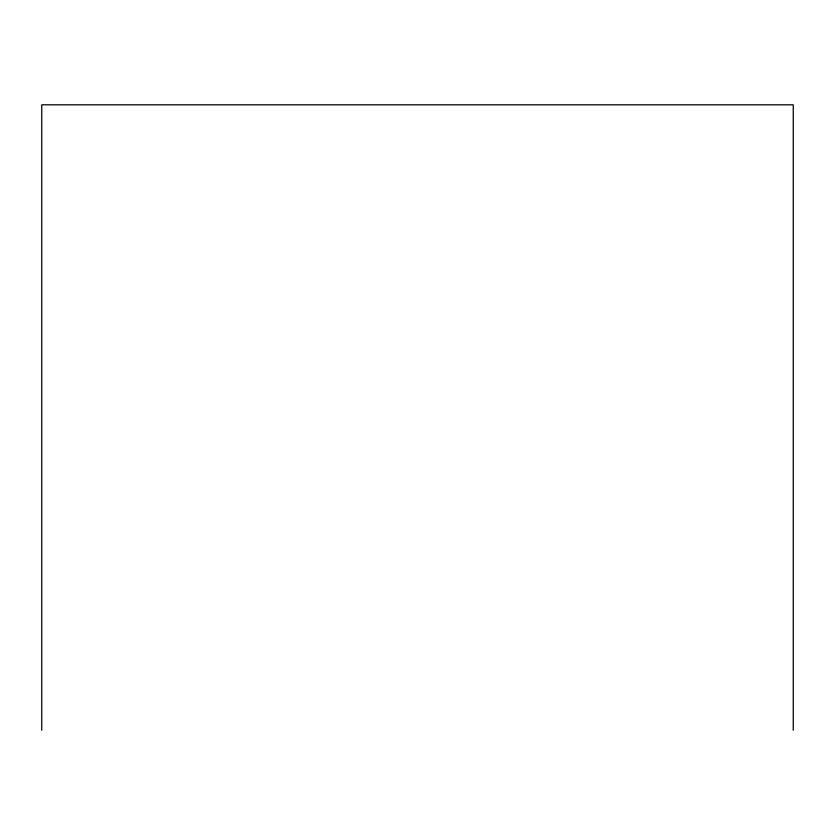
<?xml version="1.0" encoding="UTF-8"?>
<svg xmlns="http://www.w3.org/2000/svg" width="835" height="835" viewBox="0 0 835 835"><rect width="100%" height="100%" fill="white"/><g stroke="black" fill="none" stroke-linecap="round" stroke-linejoin="round"><path stroke-width="1.25" d="M793.25 730.197L793.25 104.803L41.75 104.803L41.75 730.197"/></g></svg>
